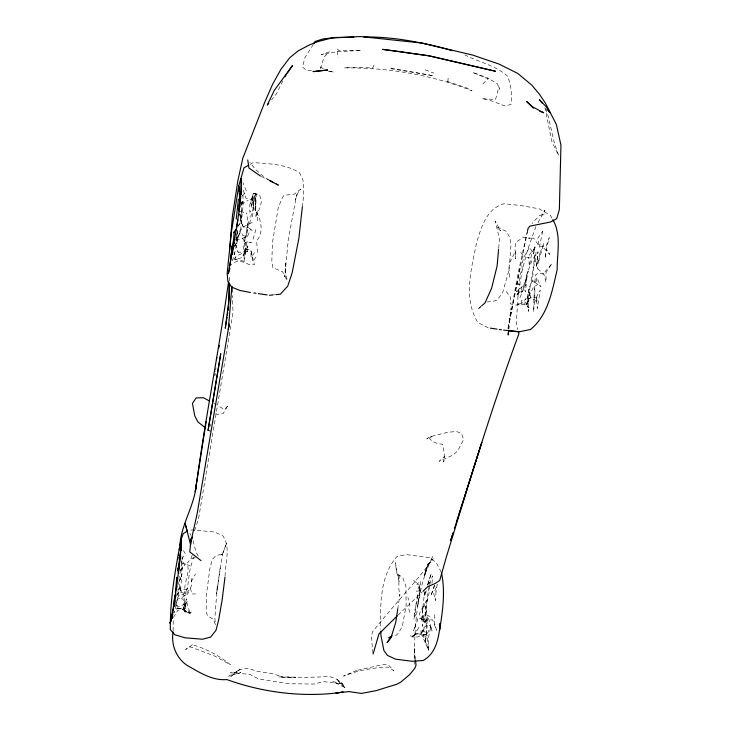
<?xml version="1.0" encoding="UTF-8"?>
<svg xmlns="http://www.w3.org/2000/svg" width="731" height="731" viewBox="0 0 731 731"><rect width="100%" height="100%" fill="white"/><g stroke="black" fill="none" stroke-linecap="round" stroke-linejoin="round"><path stroke-width="0.55" stroke-dasharray="3.65 2.74" d="M414.779 659.316C413.984 636.098 416.067 612.88 420.343 590.063L417.529 606.885L421.321 587.231L428.147 563.427L424.062 576.119L432.661 556.51L426.648 568.124L424.702 575.589L426.657 565.968L433.172 558.722C414.358 584.252 391.907 607.032 372.371 632.068L371.412 638.428L372.984 652.893M173.137 630.862L173.265 619.55M229.534 280.878L229.635 275.203M427.507 635.385L420.937 633.613L421.074 629.153L427.206 633.759L430.851 626.458L427.9 616.16L427.096 621.67L427.26 621.167L424.236 621.524L424.547 623.552L425.57 620.235L432.496 619.76L436.59 630.305L434.187 622.182L434.717 614.405L433.3 616.224M244.41 251.893L247.507 251.601L247.809 245.991L244.41 251.893L238.224 252.286L237.593 251.427M182.458 563.455L187.52 564.688C190.298 574.612 182.321 584.471 185.5 594.257C189.475 583.621 188.022 571.669 192.673 561.079M506.208 291.395L510.466 297.097L510.439 303.84L516.15 305.101L520.39 304.16L521.395 303.575L521.632 300.213L528.815 304.288L521.395 303.575L517.941 304.014L525.15 304.845L528.997 307.833L526.713 303.877L530.852 296.676L527.883 302.131L527.444 294.109L528.778 311.351L526.713 303.877L528.815 304.288M448.149 78.153L447.737 83.078L447.335 81.452L466.771 87.948L472.025 90.854C431.619 74.717 387.741 67.48 344.283 67.882L351.949 67.27L372.728 67.983L374.208 64.776M225.13 575.927C225.047 562.861 230.959 547.775 222.982 535.987L214.795 532.04L192.107 529.874L188.397 530.724M414.404 612.889L413.865 619.139L415.007 614.643L416.158 603.45L414.404 612.889L417.703 619.724L413.591 630.862L415.628 623.808M217.271 586.299L214.85 618.152L215.426 624.576L213.123 619.212L207.604 615.877L206.169 612.021L206.526 594.148L209.824 568.882L212.365 559.343L215.855 555.661L222.562 554.089L226.601 543.124L222.388 554.199L220.333 555.469L222.562 554.089L216.586 593.627L220.223 567.704M424.236 621.524L430.605 626.257L432.03 631.063L430.851 626.458L428.192 638.949L428.585 650.261L425.305 642.65L427.434 623.214L425.588 615.21L426.219 603.934L428.996 585.75M498.688 248.184L499.483 239.238L495.298 221.036L500.598 230.941L496.806 226.939L506.254 231.352L509.598 237.063L511.006 243.99L509.288 268.862L502.535 292.994L497.007 300.103L493.114 301.3L486.59 302.022M215.078 373.249L214.868 375.515L215.471 371.056M427.388 585.01L429.399 582.57C431.071 592.448 425.661 601.211 426.356 610.769C425.506 621.222 427.215 632.023 425.305 642.65L421.485 634.581L417.611 633.75L412.458 636.144L416.359 633.676L416.688 630.195M536.563 266.34L537.943 251.738L536.563 266.34L537.897 269.017L543.882 274.152L546.075 282.33L545.984 272.626L552.042 263.48L544.467 272.489L543.882 274.152L537.879 273.175L535.339 275.221L534.973 282.696L532.232 281.006L536.737 281.298L536.499 282.038L536.773 277.561L541.013 286.881L538.08 284.322L532.232 281.006M431.984 583.237L432.743 575.909L430.12 581.629L430.733 583.53M508.849 329.361L511.133 307.989L507.89 329.507M421.577 619.733L424.163 595.646L425.405 591.644M302.342 206.964L303.767 194.839L303.091 180.393L299.628 172.9C286.388 164.046 268.871 163.817 253.383 162.565L249.627 164.658M429.134 584.69L429.399 582.57L427.937 585.01M215.627 369.95L215.928 367.72M397.728 609.106L399.884 594.623L399.848 595.473L398.87 589.277L398.925 573.625L399.099 581.501L396.357 570.673L395.508 562.733L397.125 574.228L402.479 576.997L405.869 585.979L406.144 605.542L402.306 626.522L398.212 633.421L395.023 636.189L392.876 636.738M249.764 223.604L251.117 215.17L253.812 206.306L252.497 200.066L255.686 193.194L253.31 193.441L249.764 204.954L249.929 212.264L251.007 209.349M244.291 261.287L246.411 249.097L247.809 245.991L243.99 255.347L244.291 261.287L234.815 259.404L242.509 257.486L245.817 247.9L244.912 253.876L243.057 246.1L245.607 242.473L246.749 241.952L251.482 242.244L245.607 242.473L244.912 253.876L244.364 242.034L248.714 221.502L246.813 225.715L247.041 233.682L244.364 242.034L243.103 239.805L247.041 233.682L248.184 223.439L246.566 213.023M508.091 328.475L517.804 274.637L527.261 231.608M519.951 297.581L525.543 284.624L528.157 271L525.58 281.06L523.04 286.342L516.013 291.422L522.711 291.715L520.591 290.308L516.123 295.534L522.062 289.22L520.463 284.423L515.318 283.199L519.12 284.889L519.823 282.796L519.503 276.245L522.354 269.045L521.66 264.576L524.483 255.932L529.61 247.215L533.484 253.977L534.928 246.831L533.484 253.977M426.2 590.675L425.259 595.738L423.733 590.675M183.079 605.076L186.368 598.963L184.961 606.31L183.682 594.239L187.73 588.007M508.109 328.402L527.599 230.676M509.288 322.261L520.39 266.495M534.151 261.543L535.576 255.338L532.177 259.88L526.018 276.729L525.543 284.624L520.993 293.04M252.122 216.842L253.959 209.386L253.812 206.306M253.09 239.22L256.426 227.442M210.025 426.347L210.601 424.3M434.57 585.303L430.943 595.875L434.488 585.367M424.163 595.646L425.506 591.434M427.534 585.12L431.244 573.533L427.617 584.617M194.583 530.688L198.521 518.937L233.034 312.502L232.266 295.507M232.12 260.912C236.469 251.418 235.766 240.517 240.81 231.27C240.663 219.172 244.264 207.357 242.774 195.268M535.896 226.546L527.289 250.678L522.071 271L518.014 295.297L518.425 289.677L516.296 323.614L517.84 329.772M421.933 633L424.081 627.5L423.331 635.961L428.585 650.261L427.105 636.884L421.54 634.8L417.986 636.948L412.174 636.975L413.545 634.161L413.042 636.683L408.337 635.175M234.998 246.173L239.119 234.578L235.702 240.398M192.226 555.194L190.8 558.831L187.355 563.025M174.672 606.328L177.706 598.881L181.261 597.894L185.08 595.509L189.119 589.698L187.675 594.312L180.859 592.302L175.102 602.116M190.389 588.245L191.769 584.919L191.559 578.44L191.348 581.419L195.524 573.89M233.92 247.325L237.749 239.795L247.444 236.616L250.678 229.077L252.259 230.859L248.741 227.77L243.35 226.957L241.413 222.772L243.35 226.957L236.917 234.103L236.067 240.663L237.767 229.516L236.917 234.103L236.871 231.855M179.196 580.944L180.621 577.874L180.091 574.968M241.157 205.055L243.359 200.358L240.974 204.013M176.345 596.432L179.534 588.236L177.14 592M282.851 80.839L276.419 93.924L271.503 99.919M536.91 298.184L529.984 295.827L529.582 295.022L533.621 286.899L538.08 284.322M509.772 262.484L515.419 251.363L515.784 258.865L514.88 247.69L516.095 242.071L523.615 237.146L530.395 238.196L528.55 238.196L533.758 238.132L539.067 246.109L546.094 246.438L549.228 237.694L546.907 246.813L545.225 258.491L546.267 248.96L549.767 254.361L543.444 247.681M187.291 601.449L183.28 609.307L177.816 610.257L173.393 617.604M420.937 633.613L424.263 627.161L428.037 624.649M536.362 297.371L540.246 290.033L537.294 308.519L536.362 297.371L537.303 302.442L532.067 297.59L525.306 299.299L526.219 298.632L521.395 303.575M538.025 222.69L544.942 210.153L541.845 215.051L544.705 213.909L539.259 215.654L532.049 223.567M238.452 225.906L240.819 221.648L241.797 209.276L241.331 207.101M313.325 44.454L304.955 57.603L302.515 67.014L306.7 70.569L312.393 70.605M413.856 635.997L419.448 626.531M237.411 227.213L240.819 221.648L239.932 214.22M177.094 594.879L180.667 589.076L182.348 567.969L181.845 560.622M235.464 239.75L240.81 231.27L242.765 235.464L247.444 236.616M181.754 559.005L185.29 553.687L182.677 549.237M180.996 566.278L182.147 564.56M256.014 257.102L252.789 261.735L250.934 250.559L246.411 249.097L243.99 255.347L242.555 253.109L236.15 256.334L232.367 261.177M254.562 252.652L251.08 257.349L250.934 250.559L254.434 264.832L248.458 264.32L244.73 262.347L237.94 261.031L233.308 262.822L229.918 265.618M529.061 255.338L535.512 246.886L531.62 253.794L529.372 266.057L528.687 257.367L523.359 256.983M242.436 195.963L246.338 190.919L242.948 182.723M177.578 590.081L179.78 587.614L178.291 582.461M234.541 245.488L237.465 242.427L235.994 237.347M482.871 84.019L488.436 78.281L472.601 72.396L491.771 80.346L497.519 83.919L499.547 89.255L498.926 86.733L495.563 99.453L481.848 98.676L488.472 99.763L505.212 106.032L511.106 104.35L511.453 94.82L510.832 87.775L508.155 76.782C496.221 65.324 479.125 62.455 464.852 54.898M398.084 615.118L422.299 591.9M180.109 570.454L184.587 565.767L181.8 556.41M480.888 306.554L477.617 309.451L481.053 306.527M241.367 204.342L248.22 200.285M243.35 226.957L253.712 221.667M196.036 556.72L190.8 558.831L194.007 558.822L193.185 557.022M191.54 612.03L188.534 612.742L184.577 611.28L183.435 608.74L174.755 607.763M183.7 589.542L190.307 588.437L192.116 594.011L195.479 593.91M272.681 294.949L274.865 294.739M416.103 591.169L421.668 590.767M177.98 608.685L185.82 608.42L185.519 603.779L177.761 607.013L175.851 601.841M416.359 633.676L426.411 634.755M234.815 259.404L236.086 259.496L234.039 252.341M328.292 71.108L333.875 72.186L327.607 70.88M240.307 211.533L246.694 213.023M419.283 618.335L425.57 620.235L421.348 619.011L424.784 614.177L429.965 616.516M215.481 413.627L217.454 414.267L223.156 413.572L228.191 405.065L224.792 409.68L217.436 405.458M185.08 595.509L181.955 594.458L180.667 589.076L178.528 593.389L175.522 607.954L173.713 612.998L176.902 608.402L181.325 608.448L187.054 612.094L183.435 608.74M425.223 69.82L433.858 73.164M187.52 564.688L189.813 565.675M488.271 327.817L477.955 322.636C462.961 298.696 471.404 268.542 476.575 242.856C481.172 227.533 486.517 208.381 504.088 203.739L520.911 205.548L539.25 208.847L550.306 215.234L552.38 218.825M261.232 176.436L268.268 180.009M269.017 179.863L264.357 177.24L256.014 169.939L249.801 162.419M213.754 403.348L216.513 404.928M323.257 68.796L320.443 66.905L320.288 69.363L323.997 57.164L329.27 51.874L321.274 54.788L336.498 51.828L361.233 50.366L339.175 50.804L337.128 48.858L338.142 57.703M528.687 257.367L529.655 258.052M208.856 430.358L210.528 431.555L209.706 429.755M413.6 580.451L419.064 584.745L419.841 589.287M242.135 238.288L246.292 242.336L247.507 251.601M181.261 597.894L184.687 601.275L185.82 608.42M520.7 252.35L524.264 257.148M198.293 556.108L196.118 552.499L193.03 540.419M257.413 252.442L256.672 240.682C264.138 232.23 261.077 219.437 255.722 210.738L256.161 194.208L255.686 193.194L253.493 201.665L253.959 209.386L250.605 203.154L253.31 193.441L259.432 194.464L261.442 201.144L260.318 206.974L255.402 217.6L257.056 210.162L257.732 222.699M189.923 533.328L190.864 535.33M189.749 612.085L186.423 601.421L186.368 598.963M243.121 189.996L246.018 198.192L252.497 200.066L253.959 209.386M235.473 244.373L238.224 252.286M180.109 588.464L181.06 591.306L178.675 582.68L180.621 577.874L180.539 579.82L179.278 574.813M545.755 108.553L548.387 116.841L554.29 142.883L558.685 155.548L552.033 142.125L544.915 107.676M441.259 572.154L436.087 562.349L429.59 557.726L406.39 554.628L397.134 556.355C379.937 575.58 380.211 604.738 380.696 629.08M409.78 612.331L408.784 608.841L409.981 605.615L407.953 597.611M529.984 295.827L528.184 289.357L529.582 295.022M418.434 586.655L419.731 592.147L420.617 581.236L416.771 584.133L419.064 584.745L419.612 590.858M239.914 213.973L241.102 219.245L241.824 211.396L241.358 201.409M239.613 213.918L242.007 224.929M175.988 602.335L176.82 606.712M180.21 569.495L181.416 576.732L181.699 561.106M415.464 659.691L414.23 647.52L414.55 659.6M537.111 260.556L537.897 269.017M508.904 267.144L509.608 279.151M414.578 660.696L414.687 665.082M255.74 201.299L255.722 210.738L255.686 193.194L255.74 201.299M285.666 263.187L285.62 273.357L287.219 280.704L282.733 271.886L272.91 267.756L271.831 260.647L272.508 242.281L278.264 207.604L282.477 197.379L283.984 195.36L294.374 194.081L300.615 189.292L298.668 191.093L295.37 199.919L296.612 194.61L288.224 240.07L284.788 276.839L285.666 263.187M533.941 299.308L533.667 311.717L534.991 292.93L534.635 286.104L533.941 299.308M422.756 608.749L422.308 621.286L419.311 613.894L423.989 604.747L422.756 608.749M435.987 591.589L435.594 600.526L433.711 593.81L437.229 584.489L435.987 591.589M535.997 252.085L535.585 261.643L533.173 267.738L530.304 285.72L529.491 286.26L527.883 302.131L530.203 286.123L532.524 279.379L534.507 255.896L535.997 252.085M185.171 602.655L184.577 611.28L185.382 612.139L190.407 613.346L188.881 610.129L188.534 612.742L190.407 613.346L184.577 611.28L183.837 606.922L185.171 602.655M417.328 595.518L416.78 603.267L417.693 594.723L417.328 595.518M444.439 453.924L443.69 462.065L444.859 456.308L439.167 461.307L453.174 455.02L457.844 450.588L463.655 439.569L461.462 433.529L456.418 431.445L447.144 432.405L429.28 436.946L426.785 438.929L431.93 436.654L428.494 437.193L432.249 441.323L437.933 443.763L442.584 444.156L444.439 453.924M526.832 277.771L525.525 291.971L523.341 286.716L526.832 277.771M252.688 197.26L251.491 207.896L253.31 193.441L256.161 194.208L253.895 203.017L252.688 197.26M423.441 618.015L422.399 626.193L426.356 610.769L424.492 603.797L428.311 598.57L424.154 604.172L426.356 610.769L423.441 618.015M539.789 253.502L538.08 263.608L543.901 243.176L539.789 253.502M542.694 231.261L539.332 247.407L537.879 238.068L542.694 231.261M183.837 606.922L183.28 609.307L185.382 612.139L183.837 606.922M237.995 670.51L230.822 676.486L240.006 669.441L248.421 668.344L257.239 671.332L273.924 674.019L283.464 677.482L295.808 677.262L278.465 676.915C294.94 676.988 311.653 677.975 328.082 676.33C335.31 677.637 341.642 680.954 344.977 687.789L336.635 679.108L345.297 687.78L332.925 681.63L342.702 683.933L323.34 681.621L314.083 684.061L288.672 683.713L258.637 678.989L249.71 674.293L230.448 672.767L240.901 672.456L228.702 676.23L240.006 669.441L237.995 670.51M192.481 644.715L185.656 649.466L190.133 646.871L193.103 647.858L214.932 656.173L230.448 664.771C219.437 655.616 206.078 648.781 192.481 644.715M356.618 670.482L343.524 676.138C357.66 670.345 372.865 667.613 388.088 667.12L393.771 670.674L388.198 664.79L383.473 664.461L356.618 670.482M432.35 75.567L390.034 68.559L389.806 67.873L432.35 75.567"/><path stroke-width="1.1" d="M187.474 530.934L183.289 533.612L181.242 538.921L181.251 550.251M229.287 283.381L228.648 304.251M229.561 250.642L232.458 215.791L237.922 180.411L242.811 158.216L264.978 101.646L272.681 84.12L280.996 69.189L289.832 57.63L298.44 50.704L309.834 44.746L317.921 41.576L331.92 37.966L360.511 36.55L422.079 43.074L472.838 55.136L499.017 64.072L517.767 73.447L531.857 85.162L539.505 94.336L545.427 103.172L556.355 124.453L560.951 145.131L559.361 209.596L556.675 218.715L550.671 221.968L529.893 226.153L528.047 228.438L527.599 230.676M173.119 631.995C170.853 644.87 176.482 658.503 187.501 665.63C199.654 672.438 212.301 680.844 226.866 679.565C263.873 692.887 304.133 697.767 343.15 692.138L335.931 692.887L349.19 691.617L361.379 693.417L376.054 690.649L397.061 684.161L400.835 682.087L409.588 674.686L414.779 668.381L416.03 665.228L415.573 660.797M229.488 283.144L229.232 297.892L225.285 328.256L227.021 317.227M440.236 623.369C438.993 636.993 436.27 653.45 423.158 660.486L412.129 661.29L395.608 659.188L387.485 655.415L383.912 650.526L380.961 635.668L380.787 631.282M176.719 588.09L176.829 586.07M228.584 281.316C219.227 349.126 205.694 416.387 196.374 484.26L195.241 491.744L206.096 421.696M181.251 549.867L181.114 546.569L177.213 583.073L171.374 619.413L171.995 617.32M440.016 623.406L439.578 630.177C442.657 611.381 445.462 591.964 441.524 573.077M174.179 606.383L174.334 604.199M174.481 602.015L174.709 598.744L175.011 600.617M174.371 600.535L174.755 595.774L175.943 593.892M498.588 249.298L497.089 266.075L491.588 288.334L484.973 302.945L481.702 305.832M228.063 310.611L228.456 306.371M173.74 606.602L174.755 595.774L175.166 597.958M232.495 254.434L233.682 242.573M180.201 554.171L178.117 570.582L178.647 573.561M238.416 199.197L236.241 218.998M508.73 330.485L508.255 334.981L508.109 332.788M302.342 206.964L298.906 238.05L292.153 272.873L287.722 286.177L280.329 294.2L275.962 294.63M229.918 265.618L232.275 246.21L234.56 242.336M175.385 592.549L176.801 577.316L177.395 579.372M225.002 577.015L222.169 599.758L218.697 619.833L216.001 630.268L210.665 637.057L202.606 639.223L185.171 637.834L174.782 634.746L170.314 629.583C170.003 599.173 175.349 568.645 181.242 538.921L180.383 557.854L179.342 564.323M241.129 194.364L241.559 191.138M239.439 211.862L238.964 209.751L240.691 197.589M240.727 196.383L238.909 205.722L239.421 209.971M234.222 231.252L233.573 240.097L231.617 248.549M397.728 609.106L395.736 622.474L391.332 636.6L387.055 642.686L391.533 636.802M177.679 559.635L178.017 557.461M178.355 555.295L178.693 553.129M179.196 549.876L179.534 547.711M179.863 545.545C181.224 523.963 194.519 505.87 196.374 484.26M227.368 315.024L227.716 312.822M216.422 359.679L216.815 357.486M230.832 256.7L232.275 246.21L232.86 248.257M178.519 571.806L179.534 566.763M171.858 615.776L173.64 607.689M237.877 219.958L236.771 226.235M229.872 268.423L228.31 273.796C233.573 242.308 241.294 210.638 241.257 178.629L241.577 180.584M373.102 653.998L378.969 633.878L397.271 615.895M238.964 209.751L240.097 205.886M172.26 617.046L170.085 623.104L172.927 614.095M453.046 532.972L450.652 540.565L453.046 533.027M456.482 522.126L481.83 442.401L458.876 514.688M454.417 528.714L458.191 516.844M170.085 623.104L172.114 616.964M192.445 537.093L191.01 541.369L197.142 513.665L229.187 324.071L228.346 329.471L231.855 286.442L232.111 292.108M313.873 43.476L314.988 41.521L323.011 38.944L335.556 37.509L353.804 37.08M236.268 229.068L234.002 232.778L236.223 229.342M284.834 76.81L286.104 74.937M287.365 73.073L292.437 65.589L274.299 90.406L267.29 105.054L268.697 103.345M423.103 591.132L427.927 586.527L435.109 583.548L439.687 580.496L446.367 556.967C469.147 482.168 491.817 407.24 518.864 333.875L518.352 331.828M388.572 637.834L391.971 635.659M248.686 165.188L243.999 167.81L238.745 185.93L231.462 231.636L227.149 273.275L227.871 281.261L231.608 287.064L239.987 290.481L250.486 292.473M509.123 330.787L519.22 331.783L530.45 329.498C548.305 315.162 552.079 290.81 557.15 269.83C557.031 253.246 561.609 234.953 552.892 219.729M269.41 295.269L272.681 294.949M363.937 36.961C393.918 36.632 423.678 42.599 452.425 50.677M519.22 331.783L503.622 330.12M253.821 292.967L256.051 293.295M258.281 293.624L267.18 294.94M490.464 328.146L497.043 329.133M499.236 329.462L501.429 329.791M539.46 111.066L543.681 112.766L532.296 106.708L526.539 101.408L533.42 108.188M269.273 180.511L278.319 185.107L276.455 184.057M209.075 400.798L203.465 397.737L196.155 397.92L192.445 403.384L194.766 415.893L197.818 421.833L205.493 427.891M260.428 175.997L248.942 168.029L247.727 159.915M269.94 180.383L272.736 181.964M201.016 560.613L189.74 551.896L191.193 538.473L190.608 544.778L185.117 523.341L187.173 531.145M542.155 103.071L539.332 99.562L546.614 107.229L549.94 112.729L547.108 109.211M178.675 573.323L177.843 567.978L178.117 570.582M239.366 191.513L238.745 185.93L239.832 199.335M239.622 193.752L240.115 198.22M181.114 546.569L181.187 549.895M241.257 178.629L241.331 194.419M218.971 345.452L218.67 347.682L218.971 345.452M216.559 378.841L208.043 430.532L220.762 353.676L216.559 378.841M327.515 70.021L313.179 71.592L327.515 70.021M399.373 51.526L382.459 49.37L429.161 55.858L495.38 71.218L429.161 55.858L399.373 51.526"/></g></svg>
